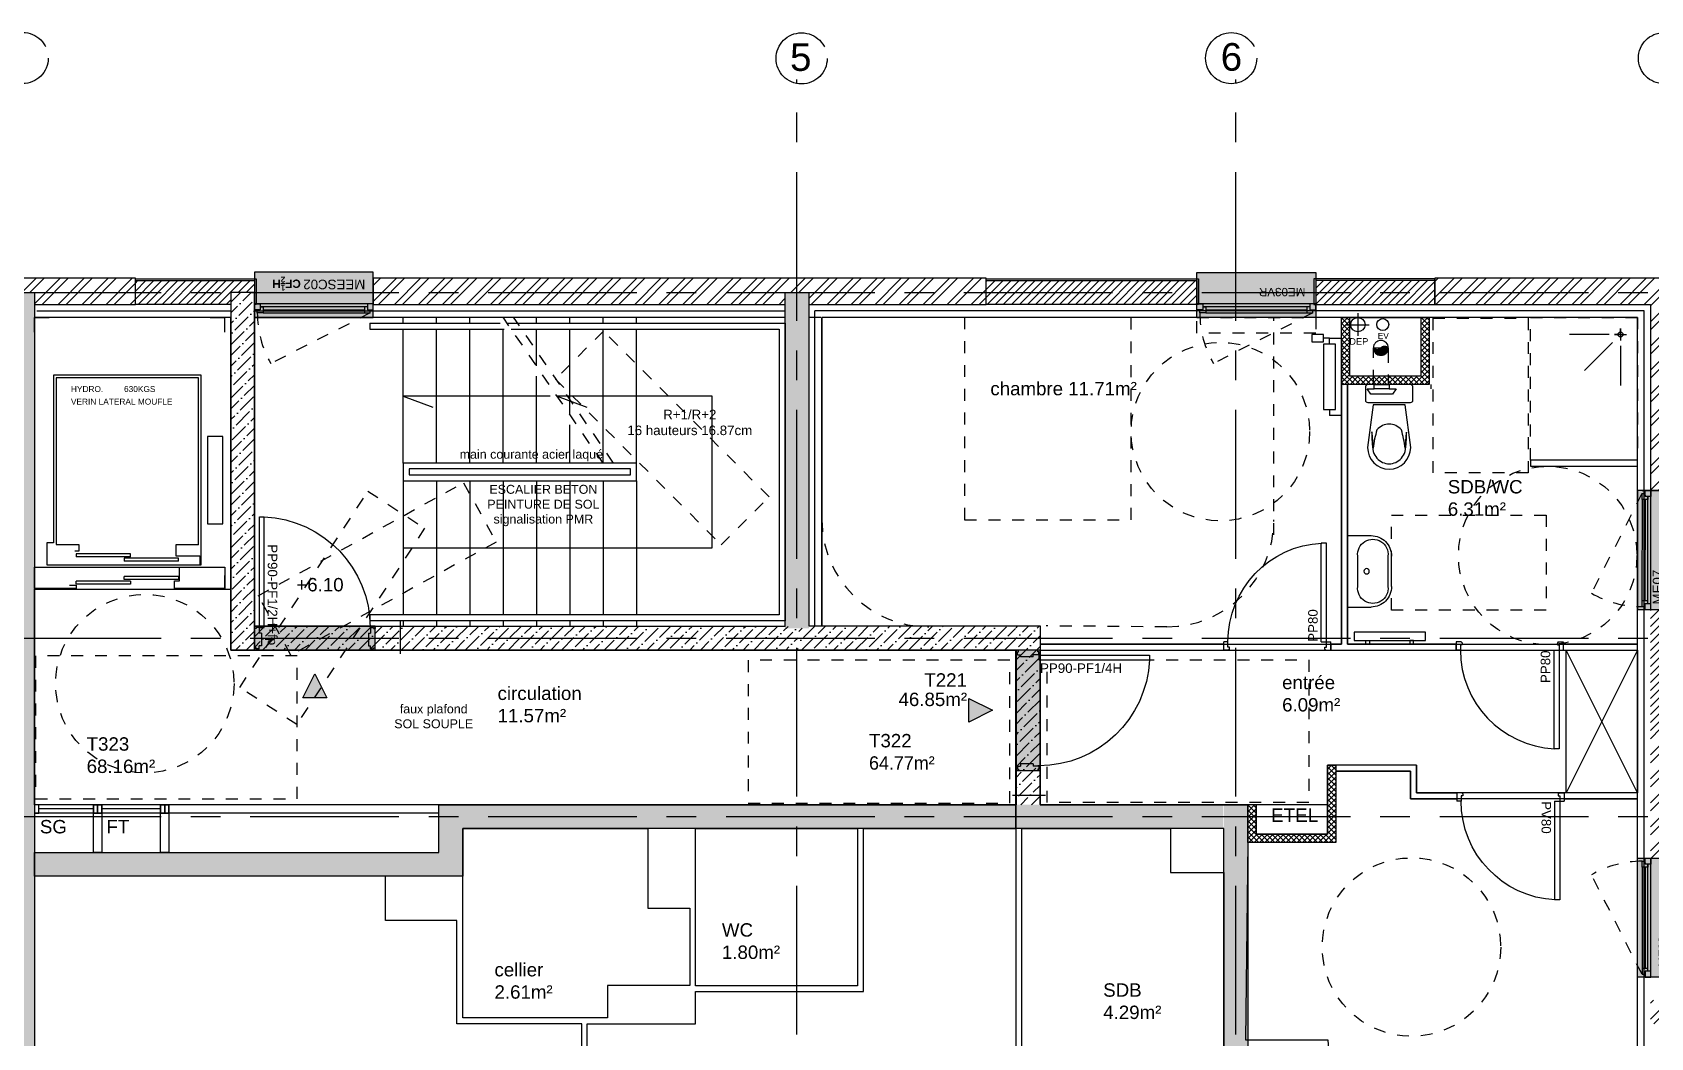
# Model space of a CAD drawing. Header units: millimetres. Extents: x -11.2 to 20.6, y -9.8 to 6.6.
# Drawn here: x 0.08 to 13.69, y -1.86 to 6.59 of the extents above; entities that cross this region are included whole.
import ezdxf
from ezdxf.enums import TextEntityAlignment as Align

# ---------------------------------------------------------------- set-up
doc = ezdxf.new("R2010")
doc.units = ezdxf.units.MM
for name, pattern in [('0.0.1_Plan masse$0$cartouche PRO tranche 1$0${ Batten }', [0]), ('AXESx2', [4, 2.5, -0.5, 0.5, -0.5]), ('CACHE', [0.375, 0.25, -0.125]), ('CHEMIN', [0.5, 0.3, -0.2]), ('DISCONTINU', [0.75, 0.5, -0.25]), ('INTERROMPU', [0.75, 0.5, -0.25])]:
    doc.linetypes.add(name, pattern=pattern)
for name, color, linetype in [("02_AH_Files d'axes", 147, 'AXESx2'), ('02_AH_Structure Béton', 10, 'Continuous'), ('02_AH_Structure Béton_H', 11, 'Continuous'), ('02_AH_Structure Maçonnée', 230, 'Continuous'), ('02_AH_Structure Maçonnée_H', 231, 'Continuous'), ('02_AH_Structure_T', 14, 'INTERROMPU'), ('02_AH_Structure_V', 13, 'Continuous'), ('03_AH_Menuiseries Ext', 3, 'Continuous'), ('04_AH_Cloisons', 150, 'Continuous'), ('04_AH_Cloisons_H', 153, 'Continuous'), ('04_AH_Isolation', 2, 'Continuous'), ('04_AH_Isolation_H', 2, 'Continuous'), ('04_AH_Menuiseries Int', 62, 'Continuous'), ('04_AH_Mobilier', 123, 'Continuous'), ('05_AH_CVC', 220, 'Continuous'), ('05_AH_Equip. Techn', 217, 'Continuous'), ('05_AH_Plomberie', 113, 'Continuous'), ('07_AH_Perso-Symboles-...', 8, 'Continuous'), ('07_AH_Textes 50e', 7, 'Continuous')]:
    doc.layers.add(name, color=color, linetype=linetype)
doc.layers.add('07_AH_SHAB', color=130, linetype='Continuous', plot=False)
doc.layers.add('10_AH_PANTONE BLANC', color=7, linetype='Continuous', lineweight=0, true_color=0xffffff)
doc.styles.add('ROMANS', font='ROMANS.SHX')
doc.styles.get("Standard").update_dxf_attribs({"font": 'arial.ttf'})
doc.styles.add('Texte 1000', font='arial.ttf', dxfattribs={"height": 1.5})
doc.styles.add('Texte 50', font='arial.ttf', dxfattribs={"height": 0.075})
pattern_1 = [(45, (-4278.352016, -69.426065), (0.0336759605, 0.1234785217), [0.15875, -0.03175, 0, -0.03175])]
pattern_2 = [(45, (-4278.35202, -49.76167), (-0.1010278814, 0.1010278814), []), (45, (-4278.28466, -49.76167), (-0.1010278814, 0.1010278814), [])]

# ---------------------------------------------------------------- blocks, each defined once
blk = doc.blocks.new('630KGS')
for p, q in [((-0.99, 2.278), (-0.867, 2.278)), ((-0.99, 2.155), (-0.99, 2.278)), ((0.487, 2.278), (0.61, 2.278)), ((0.61, 2.155), (0.61, 2.278)), ((-0.83, 1.792), (-0.83, 0.382)), ((0.41, 1.792), (-0.83, 1.792)), ((-0.807, 1.769), (-0.807, 0.368)), ((0.388, 1.769), (-0.807, 1.769)), ((0.388, 1.769), (-0.807, 1.769)), ((0.388, 0.368), (0.388, 1.769)), ((0.41, 0.198), (0.41, 1.792)), ((0.464, 1.277), (0.464, 0.542)), ((0.594, 1.277), (0.464, 1.277)), ((0.594, 0.542), (0.594, 1.277)), ((0.464, 0.542), (0.594, 0.542)), ((-0.887, 0.382), (-0.887, 0.198)), ((-0.83, 0.382), (-0.887, 0.382)), ((-0.807, 0.368), (-0.617, 0.368)), ((-0.617, 0.312), (-0.651, 0.312)), ((-0.639, 0.292), (-0.639, 0.266)), ((-0.183, 0.292), (-0.639, 0.292)), ((-0.617, 0.368), (-0.617, 0.312)), ((-0.183, 0.266), (-0.183, 0.292)), ((0.198, 0.368), (0.198, 0.274)), ((0.388, 0.368), (0.198, 0.368)), ((0.198, 0.274), (0.399, 0.274)), ((0.399, 0.274), (0.399, 0.198)), ((-0.99, 0), (-0.99, 0.178)), ((-0.99, 0.178), (0.61, 0.178)), ((-0.887, 0.198), (0.41, 0.198)), ((-0.183, 0.266), (-0.639, 0.266)), ((-0.236, 0.254), (-0.236, 0.228)), ((0.22, 0.254), (-0.236, 0.254)), ((0.22, 0.228), (-0.236, 0.228)), ((0.22, 0.228), (0.22, 0.254)), ((0.229, 0.064), (0.229, 0.178)), ((0.399, 0.198), (0.41, 0.198)), ((0.61, 0.178), (0.61, 0)), ((-0.639, 0), (-0.99, 0)), ((-0.696, 0.027), (-0.639, 0.027)), ((-0.183, 0.062), (-0.639, 0.062)), ((-0.639, 0.036), (-0.639, 0.062)), ((-0.183, 0.036), (-0.639, 0.036)), ((-0.639, 0.027), (-0.639, 0)), ((0.22, 0.1), (-0.236, 0.1)), ((-0.236, 0.074), (-0.236, 0.1)), ((0.22, 0.074), (-0.236, 0.074)), ((-0.183, 0.062), (-0.183, 0.036)), ((0.188, 0.064), (0.229, 0.064)), ((0.188, 0), (0.188, 0.064)), ((0.61, 0), (0.188, 0)), ((0.22, 0.1), (0.22, 0.074)), ((0.61, 0), (0.61, 0.11))]:
    blk.add_line(p, q)
for s, p in [('HYDRO.         630KGS', (-0.684, 1.651)), ('VERIN LATERAL MOUFLE', (-0.684, 1.545))]:
    blk.add_text(s, height=0.05).set_placement(p)
blk = doc.blocks.new('A$C1101114C')
for p, q in [((0, 0.35), (-0.036, 0.35)), ((0, 0), (-0.036, 0)), ((0, -0.35), (-0.036, -0.35))]:
    blk.add_line(p, q)
for points in [[(-0.529, -0.181), (-0.17, -0.135), (-0.17, 0.135), (-0.529, 0.181, 1)], [(-0.666, 0, 0.111072), (-0.653, -0.055, 0.102843), (-0.617, -0.103, 0.093007), (-0.563, -0.135, 0.034733), (-0.398, -0.146, 0.042384), (-0.533, -0.135, 0.036755), (-0.38, -0.103, 0.102843), (-0.344, -0.055, 0.111072), (-0.331, 0, 0.111072), (-0.344, 0.055, 0.102843), (-0.38, 0.103, 0.036755), (-0.533, 0.135, 0.042384), (-0.398, 0.146, 0.034733), (-0.563, 0.135, 0.093007), (-0.617, 0.103, 0.102843), (-0.653, 0.055, 0.111072)], [(-0.02, 0.2), (-0.13, 0.2, 0.414214), (-0.15, 0.18), (-0.15, -0.18, 0.414214), (-0.13, -0.2), (-0.02, -0.2, 0.414214), (0, -0.18), (0, 0.18, 0.414214)]]:
    blk.add_lwpolyline(points, format="xyb", close=True)
blk = doc.blocks.new('A$C66C069D7')
at = {"layer": '05_AH_Plomberie', "linetype": 'Continuous'}
for p, q in [((-0.7, 1.79), (-0.1, 1.79)), ((-0.7, 1.79), (-0.7, 1.592)), ((-0.1, 1.79), (-0.1, 1.592)), ((-0.272, 1.704), (-0.528, 1.704)), ((-0.528, 1.45), (-0.272, 1.45)), ((-0.272, 1.42), (-0.528, 1.42))]:
    blk.add_line(p, q, dxfattribs=at)
blk.add_circle((-0.4, 1.63), 0.0225, dxfattribs=at)
for centre, radius, start, end in [((-0.542, 1.577), 0.128, 83.6749, 276.3244), ((-0.258, 1.577), 0.128, 263.6749, 96.3244), ((-0.528, 1.592), 0.172, 180.0007, 270.0008), ((-0.272, 1.592), 0.172, 269.9992, 359.9993)]:
    blk.add_arc(centre, radius, start, end, dxfattribs=at)
blk = doc.blocks.new('A$C01F179C8')
at = {"ltscale": 0.1}
blk.add_line((-0.446, -0.454), (-0.211, -0.689), dxfattribs=at)
at = {"linetype": 'DISCONTINU', "ltscale": 0.002}
blk.add_lwpolyline([(-1.2, -0.9), (-1.2, 0), (0, 0), (0, -0.9)], close=True, dxfattribs=at)
at = {"ltscale": 0.1}
for points in [[(-0.143, -0.661), (-0.143, -0.328)], [(-0.239, -0.757), (-0.572, -0.757)], [(-0.143, -0.757), (-0.093, -0.757), (-0.193, -0.757)], [(-0.143, -0.757), (-0.143, -0.707), (-0.143, -0.807)]]:
    blk.add_lwpolyline(points, dxfattribs=at)
blk.add_circle((-0.143, -0.757), 0.0206, dxfattribs=at)
blk = doc.blocks.new('*U18')
at = {"ltscale": 2}
for p, q in [((0.415, 0.864), (0.37, 0.864)), ((0.37, 0.035), (0.37, 0.864)), ((0.415, 0.035), (0.415, 0.864)), ((-0.415, 0.035), (-0.45, 0.035)), ((-0.45, 0.025), (-0.45, 0.035)), ((-0.45, 0.025), (-0.45, 0.025)), ((-0.45, -0.025), (-0.45, 0.025)), ((-0.415, -0.01), (-0.415, 0.035)), ((0.37, 0.035), (0.415, 0.035)), ((0.415, -0.01), (0.415, 0.035)), ((0.415, 0.035), (0.45, 0.035)), ((0.45, 0.025), (0.45, 0.035)), ((0.45, 0.025), (0.45, 0.025)), ((0.45, -0.025), (0.45, 0.025)), ((-0.45, -0.035), (-0.45, -0.025)), ((-0.45, -0.025), (-0.45, -0.025)), ((-0.408, -0.035), (-0.45, -0.035)), ((-0.4, -0.01), (-0.415, -0.01)), ((-0.408, -0.035), (-0.4, -0.028)), ((-0.4, -0.028), (-0.4, -0.01)), ((0.4, -0.028), (0.4, -0.01)), ((0.4, -0.01), (0.415, -0.01)), ((0.407, -0.035), (0.4, -0.028)), ((0.407, -0.035), (0.45, -0.035)), ((0.45, -0.035), (0.45, -0.025)), ((0.45, -0.025), (0.45, -0.025))]:
    blk.add_line(p, q, dxfattribs=at)
blk.add_arc((0.415, 0.035), 0.83, 92.7735, 180, dxfattribs=at)
blk.add_attdef('TYPE', text='', height=0.08, rotation=90).set_placement((0.3, 0.035), align=Align.MIDDLE_LEFT)
blk = doc.blocks.new('*U17')
at = {"ltscale": 2}
for p, q in [((-0.415, 0.035), (-0.415, 0.864)), ((-0.415, 0.864), (-0.37, 0.864)), ((-0.37, 0.035), (-0.37, 0.864)), ((-0.45, 0.025), (-0.45, 0.035)), ((-0.415, 0.035), (-0.45, 0.035)), ((-0.45, 0.025), (-0.45, 0.025)), ((-0.45, -0.025), (-0.45, 0.025)), ((-0.37, 0.035), (-0.415, 0.035)), ((-0.415, -0.01), (-0.415, 0.035)), ((0.415, -0.01), (0.415, 0.035)), ((0.415, 0.035), (0.45, 0.035)), ((0.45, 0.025), (0.45, 0.035)), ((0.45, 0.025), (0.45, 0.025)), ((0.45, -0.025), (0.45, 0.025)), ((-0.45, -0.035), (-0.45, -0.025)), ((-0.45, -0.025), (-0.45, -0.025)), ((-0.408, -0.035), (-0.45, -0.035)), ((-0.4, -0.01), (-0.415, -0.01)), ((-0.408, -0.035), (-0.4, -0.028)), ((-0.4, -0.028), (-0.4, -0.01)), ((0.4, -0.028), (0.4, -0.01)), ((0.4, -0.01), (0.415, -0.01)), ((0.407, -0.035), (0.4, -0.028)), ((0.407, -0.035), (0.45, -0.035)), ((0.45, -0.035), (0.45, -0.025)), ((0.45, -0.025), (0.45, -0.025))]:
    blk.add_line(p, q, dxfattribs=at)
blk.add_arc((-0.415, 0.035), 0.83, 0, 87.2265, dxfattribs=at)
blk.add_attdef('TYPE', text='', height=0.08, rotation=90).set_placement((-0.3, 0.035), align=Align.MIDDLE_LEFT)
blk = doc.blocks.new('*U16')
at = {"ltscale": 2}
for p, q in [((-0.45, 0.035), (-0.45, 0.025)), ((-0.408, 0.035), (-0.45, 0.035)), ((-0.45, 0.025), (-0.45, 0.025)), ((-0.45, 0.025), (-0.45, -0.025)), ((-0.415, 0.01), (-0.415, -0.035)), ((-0.4, 0.01), (-0.415, 0.01)), ((-0.408, 0.035), (-0.4, 0.027)), ((-0.4, 0.027), (-0.4, 0.01)), ((0.407, 0.035), (0.4, 0.027)), ((0.4, 0.027), (0.4, 0.01)), ((0.4, 0.01), (0.415, 0.01)), ((0.407, 0.035), (0.45, 0.035)), ((0.415, 0.01), (0.415, -0.035)), ((0.45, 0.035), (0.45, 0.025)), ((0.45, 0.025), (0.45, 0.025)), ((0.45, 0.025), (0.45, -0.025)), ((-0.45, -0.025), (-0.45, -0.025)), ((-0.45, -0.025), (-0.45, -0.035)), ((-0.415, -0.035), (-0.45, -0.035)), ((0.37, -0.035), (0.415, -0.035)), ((0.37, -0.035), (0.37, -0.864)), ((0.415, -0.035), (0.45, -0.035)), ((0.415, -0.035), (0.415, -0.864)), ((0.45, -0.025), (0.45, -0.035)), ((0.45, -0.025), (0.45, -0.025)), ((0.415, -0.864), (0.37, -0.864))]:
    blk.add_line(p, q, dxfattribs=at)
blk.add_arc((0.415, -0.035), 0.83, 180, 267.2265, dxfattribs=at)
blk.add_attdef('TYPE', text='', height=0.08, rotation=90).set_placement((0.3, -0.188), align=Align.MIDDLE_LEFT)
blk = doc.blocks.new('DEP')
for p, q in [((18.643, -148.404), (18.643, -148.595)), ((18.548, -148.5), (18.738, -148.5))]:
    blk.add_line(p, q)
blk.add_circle((18.643, -148.5), 0.06)
at = {"insert": (18.731, -148.613), "char_height": 0.0559, "width": 0.65793, "attachment_point": 3, "style": 'Texte 50'}
blk.add_mtext('DEP', dxfattribs=at)
blk = doc.blocks.new('A$C1C1F09CD')
blk.add_hatch(color=256).paths.add_polyline_path([(0, 0, 0.5), (0, 0.1, 0.4142136), (-0.1, 0, 0.4142136), (0, -0.1, -0.5)])
blk.add_circle((0, 0), 0.1)
for centre, start, end in [((0.0375, -0.05), 126.8699, 233.1301), ((-0.0375, 0.05), 306.8699, 53.1301)]:
    blk.add_arc(centre, 0.0625, start, end)
blk = doc.blocks.new('A$C28750444')
at = {"layer": '10_AH_PANTONE BLANC'}
h = blk.add_hatch(color=256, dxfattribs=at)
h.dxf.hatch_style = 1
h.paths.add_polyline_path([(-1, 0.38), (0, 0.379), (0, 0), (-1, 0)])
at = {"color": 251}
blk.add_line((-0.05, 0.113), (-1, 0.113), dxfattribs=at)
at = {"ltscale": 0.1}
for p, q in [((-1, 0.063), (-1, 0.063)), ((-1, 0.038), (-1, 0.063)), ((-0.962, 0.063), (-0.95, 0.063)), ((-0.925, 0.063), (-0.075, 0.063)), ((-0.925, 0.038), (-0.075, 0.038))]:
    blk.add_line(p, q, dxfattribs=at)
for points in [[(-1, 0), (0, 0), (0, 0.379), (-1, 0.38)], [(-0.95, 0.113), (-0.95, 0.063), (-1, 0.063), (-1, 0.113)], [(-0.05, 0.063), (0, 0.063), (0, 0.113), (-0.05, 0.113)], [(-0.05, 0.113), (-0.05, 0.063), (0, 0.063), (0, 0.113)]]:
    blk.add_lwpolyline(points, close=True, dxfattribs=at)
blk.add_lwpolyline([(0, 0.379), (-1, 0.38), (-1, 0), (0, 0)], close=True)
for points in [[(-0.95, 0.088), (-0.925, 0.088), (-0.925, 0.038), (-0.975, 0.038), (-0.975, 0.063)], [(-0.962, 0.063), (-0.95, 0.063)], [(-0.05, 0.088), (-0.95, 0.088)], [(-0.05, 0.088), (-0.075, 0.088), (-0.075, 0.038), (-0.025, 0.038), (-0.025, 0.063)]]:
    blk.add_lwpolyline(points, dxfattribs=at)
at = {"color": 251, "linetype": 'CACHE', "ltscale": 0.3, "flags": 128}
blk.add_lwpolyline([(-0.025, 0.038), (-0.861, -0.387)], dxfattribs=at)
at = {"color": 251, "linetype": 'CACHE', "ltscale": 0.3}
blk.add_arc((-0.125, 0.038), 0.85, 179.9744, 209.9744, dxfattribs=at)
at = {"insert": (-0.067, 0.237), "char_height": 0.08, "attachment_point": 1, "rotation": 179.9744, "style": 'Texte 1000'}
blk.add_mtext_dynamic_manual_height_columns('MEESC02', width=1.45949, gutter_width=7.5, heights=[0], dxfattribs=at)
at = {"layer": '03_AH_Menuiseries Ext', "ltscale": 0.1, "insert": (-1.795, 0.342), "char_height": 0.07, "attachment_point": 8, "rotation": 180, "style": 'Texte 50'}
blk.add_mtext_dynamic_manual_height_columns('\\A1;\\pxql;{\\fArial|b1|i0|c0|p34;CF\\H0.7x;\\S1/2;\\H1.4286x;H}', width=2.37048, gutter_width=0.4, heights=[0], dxfattribs=at)
blk = doc.blocks.new('bouche vmc')
blk.add_lwpolyline([(0, -0.062), (0, 0.062), (0.034, 0.062), (0.034, 0.122), (0.08, 0.091), (0.08, -0.091), (0.034, -0.122), (0.034, -0.062), (0, -0.062), (0, 0.062), (0.034, 0.062), (0.034, -0.062)])
blk = doc.blocks.new('A$C5740073D')
for p, q in [((-0.1, -0.05), (-0.1, 0)), ((0, 0), (-0.1, 0)), ((0, -0.65), (0, 0)), ((-0.1, -0.65), (-0.15, -0.65)), ((-0.1, -0.6), (-0.1, -0.65)), ((-0.1, -0.65), (0, -0.65))]:
    blk.add_line(p, q)
for points in [[(-0.15, -0.05), (-0.05, -0.05), (-0.05, -0.6), (-0.15, -0.6)], [(-0.248, -0.619), (-0.15, -0.619), (-0.15, -0.681), (-0.248, -0.681)]]:
    blk.add_lwpolyline(points, close=True)
blk = doc.blocks.new('me07sdb')
at = {"layer": '10_AH_PANTONE BLANC'}
h = blk.add_hatch(color=256, dxfattribs=at)
h.dxf.hatch_style = 1
h.paths.add_polyline_path([(4288.83, 27.862), (4288.83, 26.862), (4288.452, 26.862), (4288.452, 27.862)])
at = {"ltscale": 0.1}
for p, q in [((4288.49, 27.787), (4288.489, 26.937)), ((4288.49, 27.862), (4288.515, 27.862)), ((4288.515, 27.787), (4288.514, 26.937)), ((4288.515, 27.862), (4288.515, 27.862)), ((4288.515, 27.824), (4288.515, 27.812))]:
    blk.add_line(p, q, dxfattribs=at)
at = {"color": 251}
blk.add_line((4288.564, 26.912), (4288.565, 27.862), dxfattribs=at)
at = {"color": 251, "linetype": 'CACHE', "ltscale": 0.3, "flags": 128}
blk.add_lwpolyline([(4288.489, 27.837), (4288.065, 27)], dxfattribs=at)
at = {"ltscale": 0.1}
for points in [[(4288.452, 27.862), (4288.452, 26.862), (4288.83, 26.862), (4288.83, 27.862)], [(4288.565, 27.812), (4288.515, 27.812), (4288.515, 27.862), (4288.565, 27.862)], [(4288.514, 26.912), (4288.514, 26.862), (4288.564, 26.862), (4288.564, 26.912)], [(4288.564, 26.912), (4288.514, 26.912), (4288.514, 26.862), (4288.564, 26.862)]]:
    blk.add_lwpolyline(points, close=True, dxfattribs=at)
blk.add_lwpolyline([(4288.83, 26.862), (4288.83, 27.862), (4288.452, 27.862), (4288.452, 26.862)], close=True)
for points in [[(4288.54, 27.812), (4288.54, 27.787), (4288.49, 27.787), (4288.49, 27.837), (4288.515, 27.837)], [(4288.515, 27.824), (4288.515, 27.812)], [(4288.539, 26.912), (4288.54, 27.812)], [(4288.539, 26.912), (4288.539, 26.937), (4288.489, 26.937), (4288.489, 26.887), (4288.514, 26.887)]]:
    blk.add_lwpolyline(points, dxfattribs=at)
at = {"color": 251, "linetype": 'CACHE', "ltscale": 0.3}
blk.add_arc((4288.489, 27.737), 0.85, 240.0257, 270.0257, dxfattribs=at)
for s, width, gutter_width, insert, char_height, attachment_point, rotation, style in [('\\A1;VB - ALL PLEINE', 2.37048, 0.4, (4288.758, 27.283), 0.07, 8, 90.0001, 'Texte 50'), ('ME07', 1.45949, 7.5, (4288.58, 26.905), 0.08, 1, 89.9745, 'Texte 1000')]:
    blk.add_mtext_dynamic_manual_height_columns(s, width=width, gutter_width=gutter_width, heights=[0], dxfattribs=dict(insert=insert, char_height=char_height, attachment_point=attachment_point, rotation=rotation, style=style))
blk = doc.blocks.new('ME03VRC')
at = {"layer": '10_AH_PANTONE BLANC'}
h = blk.add_hatch(color=256, dxfattribs=at)
h.dxf.hatch_style = 1
h.paths.add_polyline_path([(4266.162, 68.123), (4267.162, 68.123), (4267.162, 68.498), (4266.162, 68.498)])
at = {"ltscale": 0.1}
for p, q in [((4267.087, 68.462), (4266.237, 68.462)), ((4267.087, 68.437), (4266.237, 68.437)), ((4267.124, 68.437), (4267.112, 68.437)), ((4267.162, 68.462), (4267.162, 68.437)), ((4267.162, 68.437), (4267.162, 68.437))]:
    blk.add_line(p, q, dxfattribs=at)
at = {"color": 251}
blk.add_line((4266.212, 68.387), (4267.162, 68.387), dxfattribs=at)
at = {"color": 251, "linetype": 'CACHE', "ltscale": 0.3, "flags": 128}
blk.add_lwpolyline([(4266.187, 68.462), (4267.023, 68.887)], dxfattribs=at)
at = {"color": 251, "linetype": 'CACHE', "ltscale": 0.3}
blk.add_lwpolyline([(4267.162, 68.5), (4266.162, 68.5), (4266.162, 68.632), (4267.162, 68.632)], close=True, dxfattribs=at)
at = {"ltscale": 0.1}
for points in [[(4266.162, 68.5), (4267.162, 68.5), (4267.162, 68.123), (4266.162, 68.123)], [(4266.212, 68.437), (4266.162, 68.437), (4266.162, 68.387), (4266.212, 68.387)], [(4266.212, 68.387), (4266.212, 68.437), (4266.162, 68.437), (4266.162, 68.387)], [(4267.112, 68.387), (4267.112, 68.437), (4267.162, 68.437), (4267.162, 68.387)]]:
    blk.add_lwpolyline(points, close=True, dxfattribs=at)
blk.add_lwpolyline([(4267.162, 68.123), (4266.162, 68.123), (4266.162, 68.5), (4267.162, 68.5)], close=True)
for points in [[(4266.212, 68.412), (4266.237, 68.412), (4266.237, 68.462), (4266.187, 68.462), (4266.187, 68.437)], [(4267.112, 68.412), (4267.087, 68.412), (4267.087, 68.462), (4267.137, 68.462), (4267.137, 68.437)], [(4267.124, 68.437), (4267.112, 68.437)], [(4266.212, 68.412), (4267.112, 68.412)]]:
    blk.add_lwpolyline(points, dxfattribs=at)
at = {"color": 251, "linetype": 'CACHE', "ltscale": 0.3}
blk.add_arc((4266.287, 68.462), 0.85, 360, 30, dxfattribs=at)
at = {"insert": (4266.249, 68.322), "char_height": 1.5, "attachment_point": 1, "style": 'Texte 1000'}
blk.add_mtext_dynamic_manual_height_columns('{\\H0.046667x;ME0\\H0.99999x;3VR}', width=0.68046, gutter_width=7.5, heights=[0], dxfattribs=at)
blk = doc.blocks.new('A$C335945BF')
at = {"layer": '07_AH_Perso-Symboles-...', "linetype": 'INTERROMPU', "ltscale": 0.2}
blk.add_lwpolyline([(-0.537, -1.911), (-0.134, -1.508), (-1.527, -0.115), (-1.93, -0.518)], close=True, dxfattribs=at)
blk = doc.blocks.new('A$C19A518F4')
blk.add_blockref('A$C335945BF', (0, 0))
blk = doc.blocks.new('BM18-90')
for p, q in [((-0.048, 0), (-0.048, 0.93)), ((-0.008, 0.93), (-0.048, 0.93)), ((-0.008, 0), (-0.008, 0.93)), ((-0.9795, 0), (-0.9795, -0.01)), ((-0.941, 0), (-0.9665, 0)), ((-0.941, 0), (-0.941, -0.048)), ((-0.008, 0), (-0.048, 0)), ((-0.005, 0), (0.0205, 0)), ((-0.005, 0), (-0.005, -0.048)), ((0.0335, 0), (0.0335, -0.01)), ((-0.9665, -0.01), (-0.9795, -0.01)), ((-0.9665, 0), (-0.9665, -0.01)), ((-0.923, -0.048), (-0.941, -0.048)), ((-0.923, -0.048), (-0.923, -0.154)), ((-0.023, -0.048), (-0.005, -0.048)), ((-0.023, -0.048), (-0.023, -0.154)), ((0.0205, 0), (0.0205, -0.01)), ((0.0205, -0.01), (0.0335, -0.01)), ((-0.9665, -0.17), (-0.9795, -0.17)), ((-0.9795, -0.18), (-0.9795, -0.17)), ((-0.9665, -0.18), (-0.9665, -0.17)), ((-0.941, -0.18), (-0.9665, -0.18)), ((-0.923, -0.154), (-0.941, -0.154)), ((-0.941, -0.18), (-0.941, -0.154)), ((-0.023, -0.154), (-0.005, -0.154)), ((-0.005, -0.18), (-0.005, -0.154)), ((-0.005, -0.18), (0.0205, -0.18)), ((0.0205, -0.17), (0.0335, -0.17)), ((0.0205, -0.18), (0.0205, -0.17)), ((0.0335, -0.18), (0.0335, -0.17))]:
    blk.add_line(p, q)
blk.add_arc((-0.008, 0), 0.93, 92.4651, 180)
at = {"style": 'ROMANS'}
blk.add_attdef('DIM', (-0.0837, 0.0307), '', height=0.1, rotation=90, dxfattribs=at)
blk = doc.blocks.new('A$C4A15370E')
at = {"ltscale": 0.002}
h = blk.add_hatch(color=256, dxfattribs=at)
h.dxf.hatch_style = 1
h.paths.add_polyline_path([(0.506, -0.2), (0.607, -0.4), (0.407, -0.4)])
at = {"layer": '10_AH_PANTONE BLANC', "ltscale": 0.1}
h = blk.add_hatch(color=256, dxfattribs=at)
h.dxf.hatch_style = 1
h.paths.add_polyline_path([(0, 0.2), (0, 0), (1.013, 0), (1.013, 0.2)])
at = {"ltscale": 0.002}
blk.add_lwpolyline([(0.506, -0.2), (0.607, -0.4), (0.407, -0.4), (0.506, -0.2)], close=True, dxfattribs=at)
at = {"layer": '02_AH_Structure_V', "ltscale": 0.1}
blk.add_lwpolyline([(0, 0.2), (0, 0), (1.013, 0), (1.013, 0.2)], close=True, dxfattribs=at)
at = {"layer": '04_AH_Menuiseries Int'}
blk.add_line((1.223, 0.245), (1.223, -0.032), dxfattribs=at)
at = {"layer": '04_AH_Menuiseries Int', "extrusion": (0, 0, -1), "zscale": -1}
blk.add_blockref('BM18-90', (-0.034, 0.19), dxfattribs=at)
blk.add_attdef('PP90-PF1/4H', text='', height=0.08, rotation=90).set_placement((0.152, 0.2), align=Align.MIDDLE_LEFT)
blk = doc.blocks.new('esccollc')
at = {"layer": '02_AH_Structure Béton'}
for p, q in [((108.793, 113.137), (108.793, 115.934)), ((113.453, 113.336), (113.453, 115.933)), ((113.653, 113.137), (108.793, 113.137))]:
    blk.add_line(p, q, dxfattribs=at)
blk.add_lwpolyline([(113.453, 115.933), (108.993, 115.934), (108.993, 113.337), (113.453, 113.336)], close=True, dxfattribs=at)
at = {"layer": '02_AH_Structure_T', "ltscale": 0.2}
for points in [[(111.923, 114.709), (111.083, 115.934)], [(112.011, 114.709), (111.171, 115.934)]]:
    blk.add_lwpolyline(points, dxfattribs=at)
at = {"layer": '02_AH_Structure_V', "ltscale": 0.1}
for points in [[(111.363, 115.885), (111.363, 115.934)], [(111.643, 115.885), (111.643, 115.934)], [(111.923, 115.885), (111.923, 115.934)], [(112.203, 115.885), (112.203, 115.934)], [(110.243, 114.709), (110.243, 115.835)], [(110.523, 114.709), (110.523, 115.835)], [(110.803, 114.709), (110.803, 115.835)], [(111.083, 114.709), (111.083, 115.835)], [(111.363, 115.526), (111.363, 115.835)], [(111.643, 115.118), (111.643, 115.835)], [(111.923, 114.709), (111.923, 115.835)], [(112.203, 114.709), (112.203, 115.835)], [(111.363, 114.709), (111.363, 115.438)], [(110.243, 113.997), (112.84, 113.997), (112.84, 115.272), (111.537, 115.272)], [(111.477, 115.272), (110.243, 115.272)], [(110.243, 115.272), (110.493, 115.178)], [(111.643, 114.709), (111.643, 115.029)], [(110.243, 114.559), (110.243, 113.434)], [(110.523, 114.559), (110.523, 113.434)], [(110.803, 114.559), (110.803, 113.434)], [(111.083, 114.559), (111.083, 113.434)], [(111.363, 114.559), (111.363, 113.434)], [(111.643, 114.559), (111.643, 113.434)], [(111.923, 114.559), (111.923, 113.434)], [(112.203, 114.559), (112.203, 113.434)], [(110.243, 113.384), (110.243, 113.334)], [(110.523, 113.384), (110.523, 113.334)], [(110.803, 113.384), (110.803, 113.334)], [(111.083, 113.384), (111.083, 113.334)], [(111.363, 113.384), (111.363, 113.334)], [(111.643, 113.384), (111.643, 113.334)], [(111.923, 113.384), (111.923, 113.334)], [(112.203, 113.384), (112.203, 113.334)]]:
    blk.add_lwpolyline(points, dxfattribs=at)
at = {"layer": '02_AH_Structure_V', "linetype": 'CHEMIN', "ltscale": 5}
blk.add_lwpolyline([(111.537, 115.272), (111.787, 115.178)], dxfattribs=at)
at = {"layer": '04_AH_Menuiseries Int', "ltscale": 0.1}
for points in [[(110.243, 115.885), (110.243, 115.934)], [(110.523, 115.885), (110.523, 115.934)], [(110.803, 115.885), (110.803, 115.934)], [(109.963, 115.885), (111.057, 115.885)], [(111.117, 115.885), (113.453, 115.885), (113.453, 113.384), (109.963, 113.384)], [(109.963, 115.885), (109.963, 115.835)], [(109.963, 115.835), (111.091, 115.835)], [(111.151, 115.835), (113.403, 115.835), (113.403, 113.434), (109.963, 113.434)], [(109.963, 113.434), (109.963, 113.384)]]:
    blk.add_lwpolyline(points, dxfattribs=at)
for points in [[(110.243, 114.709), (110.243, 114.559), (112.203, 114.559), (112.203, 114.709)], [(110.293, 114.659), (110.293, 114.609), (112.153, 114.609), (112.153, 114.659)]]:
    blk.add_lwpolyline(points, close=True, dxfattribs=at)
at = {"layer": '04_AH_Menuiseries Int'}
ref = blk.add_blockref('A$C4A15370E', (108.993, 113.137), dxfattribs=at)
ref.add_attrib('PP90-PF1/4H', 'PP90-PF1/2H+fp', dxfattribs={"layer": '0', "height": 0.08, "rotation": 270}).set_placement((109.144, 114.026), align=Align.MIDDLE_LEFT)
blk = doc.blocks.new('A$C54EE634B')
at = {"layer": '10_AH_PANTONE BLANC'}
h = blk.add_hatch(color=256, dxfattribs=at)
h.dxf.hatch_style = 1
h.paths.add_polyline_path([(-0.1, -0.357), (0.9, -0.357), (0.9, 0.018), (-0.1, 0.018)])
at = {"color": 251}
blk.add_line((-0.05, -0.093), (0.9, -0.093), dxfattribs=at)
at = {"ltscale": 0.1}
for p, q in [((0.825, -0.018), (-0.025, -0.018)), ((0.825, -0.043), (-0.025, -0.043)), ((0.863, -0.043), (0.85, -0.043)), ((0.9, -0.018), (0.9, -0.043)), ((0.9, -0.043), (0.9, -0.043))]:
    blk.add_line(p, q, dxfattribs=at)
at = {"color": 251, "linetype": 'CACHE', "ltscale": 0.3, "flags": 128}
blk.add_lwpolyline([(-0.075, -0.018), (0.761, 0.407)], dxfattribs=at)
at = {"ltscale": 0.1}
for points in [[(-0.1, 0.02), (0.9, 0.02), (0.9, -0.357), (-0.1, -0.357)], [(-0.05, -0.043), (-0.1, -0.043), (-0.1, -0.093), (-0.05, -0.093)], [(-0.05, -0.093), (-0.05, -0.043), (-0.1, -0.043), (-0.1, -0.093)], [(0.85, -0.093), (0.85, -0.043), (0.9, -0.043), (0.9, -0.093)]]:
    blk.add_lwpolyline(points, close=True, dxfattribs=at)
blk.add_lwpolyline([(0.9, -0.357), (-0.1, -0.357), (-0.1, 0.02), (0.9, 0.02)], close=True)
for points in [[(-0.05, -0.068), (-0.025, -0.068), (-0.025, -0.018), (-0.075, -0.018), (-0.075, -0.043)], [(-0.05, -0.068), (0.85, -0.068)], [(0.85, -0.068), (0.825, -0.068), (0.825, -0.018), (0.875, -0.018), (0.875, -0.043)], [(0.863, -0.043), (0.85, -0.043)]]:
    blk.add_lwpolyline(points, dxfattribs=at)
at = {"color": 251, "linetype": 'CACHE', "ltscale": 0.3}
blk.add_arc((0.025, -0.018), 0.85, 360, 30, dxfattribs=at)
at = {"insert": (-0.012, -0.158), "char_height": 1.5, "attachment_point": 1, "style": 'Texte 1000'}
blk.add_mtext_dynamic_manual_height_columns('{\\H0.046667x;ME0\\H0.99999x;3}', width=0.68046, gutter_width=7.5, heights=[0], dxfattribs=at)
blk = doc.blocks.new('seche serviettes')
for points in [[(-0.1, -0.3), (-0.03, -0.3), (-0.03, 0.3), (-0.1, 0.3)], [(-0.03, 0.17), (0, 0.17), (0, 0.2), (-0.03, 0.2)], [(-0.03, -0.17), (0, -0.17), (0, -0.2), (-0.03, -0.2)]]:
    blk.add_lwpolyline(points, close=True)

msp = doc.modelspace()

# ---------------------------------------------------------------- hatches: boundary and pattern name
at = {"layer": '02_AH_Structure Béton_H'}
h = msp.add_hatch(dxfattribs=at)
h.set_pattern_fill('ANSI36', color=256, scale=0.02)
h.set_pattern_definition([(45, (-4278.352016, -88.99555), (0.0336759605, 0.1234785217), [0.15875, -0.03175, 0, -0.03175])])
h.paths.add_polyline_path([(0.1, 4.406), (-0.1, 4.406), (-0.1, -4.645), (0.1, -4.645)])
h.paths.add_polyline_path([(-5.923, -1.513), (-6.123, -1.513), (-6.123, -1.713), (-5.923, -1.713)])
h.paths.add_polyline_path([(10.3, 0.1), (10.1, 0.1), (10.1, -7.171), (10.3, -7.171)])
h.paths.add_polyline_path([(6.609, 4.406), (6.409, 4.406), (6.41, 4.196), (6.61, 4.196)])
h.paths.add_polyline_path([(6.61, 4.196), (6.41, 4.196), (6.41, 1.584), (6.61, 1.584)])
h.paths.add_polyline_path([(3.7, -0.1), (10.096, -0.1), (10.096, 0.1), (3.5, 0.1), (3.5, -0.3), (0.1, -0.3), (0.1, -0.5), (3.7, -0.5)])
h = msp.add_hatch(dxfattribs=at)
h.set_pattern_fill('ANSI36', color=256, scale=0.02)
h.set_pattern_definition(pattern_1)
h.paths.add_polyline_path([(1.949, 4.406), (1.751, 4.406), (1.75, 1.4), (1.948, 1.4)])
h = msp.add_hatch(dxfattribs=at)
h.set_pattern_fill('ANSI36', color=256, scale=0.02)
h.set_pattern_definition([(45, (-4278.352016, -28.52323), (0.0336759605, 0.1234785217), [0.15875, -0.03175, 0, -0.03175])])
h.paths.add_polyline_path([(1.951, 1.4), (6.52, 1.4), (6.52, 1.599), (1.951, 1.599)])
h = msp.add_hatch(dxfattribs=at)
h.set_pattern_fill('ANSI36', color=256, scale=0.02)
h.set_pattern_definition(pattern_1)
h.paths.add_polyline_path([(6.525, 1.599), (8.347, 1.599), (8.347, 1.4), (6.525, 1.401)])
h.paths.add_polyline_path([(8.554, 0.101), (8.352, 0.099), (8.352, 1.6), (8.554, 1.602)])
at = {"layer": '02_AH_Structure Maçonnée_H'}
h = msp.add_hatch(dxfattribs=at)
h.set_pattern_fill('ANSI32', color=256, scale=0.015)
h.set_pattern_definition(pattern_2)
h.paths.add_polyline_path([(13.907, 4.526), (11.872, 4.526), (11.872, 4.306), (13.687, 4.306), (13.687, 2.74), (13.907, 2.74)])
h.paths.add_polyline_path([(13.687, 0.74), (13.907, 0.74), (13.907, -0.35), (13.687, -0.35)])
h.paths.add_polyline_path([(13.907, -7.291), (12.849, -7.291), (12.849, -7.071), (13.687, -7.071), (13.687, -4.971), (13.907, -4.971)])
h.paths.add_polyline_path([(5.101, -7.29), (4.101, -7.29), (4.101, -7.07), (5.101, -7.07)])
h.paths.add_polyline_path([(-0.1, -4.645), (-0.1, -4.545), (-1.8, -4.545), (-1.8, -4.765), (-0.12, -4.765), (-0.12, -7.291), (1.101, -7.291), (1.101, -7.071), (0.1, -7.071), (0.1, -4.645)])
h.paths.add_polyline_path([(-8.68, -4.545), (-8.68, -1.501), (-8.46, -1.501), (-8.46, -4.545), (-7.3, -4.545), (-7.3, -4.765), (-8.68, -4.765)])
h.paths.add_polyline_path([(-8.68, 1.599), (-8.46, 1.599), (-8.46, 0.5), (-8.68, 0.5)])
h.paths.add_polyline_path([(-8.46, 3.6), (-8.68, 3.6), (-8.68, 4.526), (-3.024, 4.526), (-3.024, 4.306), (-8.46, 4.306)])
h.paths.add_polyline_path([(0.1, 4.406), (0.1, 4.306), (0.948, 4.306), (0.948, 4.526), (-1.024, 4.526), (-1.024, 4.306), (-0.1, 4.306), (-0.1, 4.406)])
h.paths.add_polyline_path([(13.887, -1.742), (13.887, -1.542), (13.687, -1.542), (13.687, -1.742)])
h.paths.add_polyline_path([(10.849, -7.29), (10.849, -7.07), (10.3, -7.07), (10.3, -7.171), (10.1, -7.171), (10.1, -7.07), (9.101, -7.07), (9.101, -7.29)])
h.paths.add_polyline_path([(-4.8, -4.765), (-4.8, -4.545), (-5.923, -4.545), (-5.923, -4.745), (-6.123, -4.745), (-6.123, -4.545), (-6.3, -4.545), (-6.3, -4.765)])
h = msp.add_hatch(dxfattribs=at)
h.set_pattern_fill('ANSI31', color=256, scale=0.015)
h.set_pattern_definition([(45, (-4278.352016, -49.761675), (-0.03367596045, 0.03367596045), [])])
h.paths.add_polyline_path([(-3.024, 4.506), (-2.024, 4.506), (-2.024, 4.306), (-3.024, 4.306)])
h.paths.add_polyline_path([(8.101, 4.506), (9.872, 4.506), (9.872, 4.306), (8.101, 4.306)])
h.paths.add_polyline_path([(11.872, 4.506), (10.872, 4.506), (10.872, 4.306), (11.872, 4.306)])
h.paths.add_polyline_path([(13.887, 0.74), (13.887, 1.74), (13.687, 1.74), (13.687, 0.74)])
h.paths.add_polyline_path([(10.849, -7.271), (11.849, -7.271), (11.849, -7.071), (10.849, -7.071)])
h.paths.add_polyline_path([(7.101, -7.271), (8.101, -7.271), (8.101, -7.071), (7.101, -7.071)])
h.paths.add_polyline_path([(5.101, -7.271), (6.101, -7.271), (6.101, -7.071), (5.101, -7.071)])
h.paths.add_polyline_path([(-8.46, -1.501), (-8.66, -1.501), (-8.66, -0.5), (-8.46, -0.5)])
h.paths.add_polyline_path([(-8.46, 1.599), (-8.66, 1.599), (-8.66, 2.6), (-8.46, 2.6)])
h.paths.add_polyline_path([(0.948, 4.506), (0.948, 4.306), (1.75, 4.306), (1.75, 4.406), (1.948, 4.406), (1.948, 4.506)])
h = msp.add_hatch(dxfattribs=at)
h.set_pattern_fill('ANSI32', color=256, scale=0.015)
h.set_pattern_definition(pattern_2)
h.paths.add_polyline_path([(2.948, 4.526), (2.948, 4.306), (6.41, 4.306), (6.41, 4.406), (6.609, 4.406), (6.609, 4.306), (8.101, 4.306), (8.101, 4.526)])
at = {"layer": '04_AH_Cloisons_H'}
h = msp.add_hatch(dxfattribs=at)
h.set_pattern_fill('ANSI37', color=256, scale=0.01, angle=90)
h.set_pattern_definition([(135, (-4278.352016, -69.426065), (-0.0224506403, -0.0224506403), []), (225, (-4278.352016, -69.426065), (0.0224506403, -0.0224506403), [])])
h.paths.add_polyline_path([(11.824, 3.631), (11.088, 3.631), (11.088, 4.196), (11.824, 4.196)])
h.paths.add_polyline_path([(11.754, 3.701), (11.158, 3.701), (11.158, 4.196), (11.754, 4.196)], flags=16)
h = msp.add_hatch(dxfattribs=at)
h.set_pattern_fill('ANSI37', color=256, scale=0.01, angle=90)
h.set_pattern_definition([(135, (-4278.28199, -49.85979), (-0.0224506403, -0.0224506403), []), (225, (-4278.28199, -49.85979), (0.0224506403, -0.0224506403), [])])
h.paths.add_polyline_path([(10.97, -0.148), (10.97, 0.432), (11.04, 0.432), (11.04, -0.218), (10.3, -0.218), (10.3, 0.102), (10.37, 0.102), (10.37, -0.148)])

# ---------------------------------------------------------------- linework, layer by layer
at = {"layer": "02_AH_Files d'axes", "ltscale": 0.5}
for p, q in [((6.51, -9.832), (6.51, 6.195)), ((10.2, -9.832), (10.2, 6.195)), ((-10.086, 4.406), (20.18, 4.406)), ((-10.086, 1.5), (18.966, 1.5)), ((-10.086, 0), (20.18, 0))]:
    msp.add_line(p, q, dxfattribs=at)
for centre in [(0, 6.376), (6.549, 6.373), (10.161, 6.375), (13.799, 6.375)]:
    msp.add_circle(centre, 0.215, dxfattribs=at)
at = {"layer": '02_AH_Structure Béton'}
for points in [[(0.1, -4.645), (-0.1, -4.645), (-0.1, 4.406), (0.1, 4.406)], [(1.75, 1.4), (1.95, 1.4), (1.95, 4.406), (1.75, 4.406)], [(2.963, 1.4), (2.963, 1.6), (6.41, 1.6), (6.41, 4.406), (6.609, 4.406), (6.609, 4.306), (6.609, 1.603), (8.554, 1.603), (8.554, 0.1), (10.3, 0.1), (10.3, -7.171), (10.1, -7.171), (10.1, -0.1), (8.351, -0.1), (8.351, 1.4)], [(0.1, -0.5), (0.1, -0.3), (3.5, -0.3), (3.5, 0.1), (8.351, 0.1), (8.351, -0.1), (3.7, -0.1), (3.7, -0.5)]]:
    msp.add_lwpolyline(points, close=True, dxfattribs=at)
at = {"layer": '02_AH_Structure Maçonnée'}
for points in [[(0.1, 4.306), (0.948, 4.306), (0.948, 4.526), (-1.024, 4.526), (-1.024, 4.306), (-0.1, 4.306)], [(1.75, 4.306), (0.948, 4.306), (0.948, 4.521), (1.963, 4.521), (1.963, 4.306), (1.95, 4.306)], [(1.75, 4.306), (0.948, 4.306), (0.948, 4.506), (1.948, 4.506), (1.948, 4.406)], [(6.609, 4.306), (8.101, 4.306), (8.101, 4.526), (2.948, 4.526), (2.948, 4.306), (6.41, 4.306)]]:
    msp.add_lwpolyline(points, dxfattribs=at)
for points in [[(8.101, 4.521), (9.887, 4.521), (9.887, 4.306), (8.101, 4.306)], [(8.101, 4.506), (9.872, 4.506), (9.872, 4.306), (8.101, 4.306)], [(11.872, 4.521), (10.857, 4.521), (10.857, 4.306), (11.872, 4.306)], [(11.872, 4.506), (10.872, 4.506), (10.872, 4.306), (11.872, 4.306)], [(13.907, 4.526), (11.872, 4.526), (11.872, 4.306), (13.687, 4.306), (13.687, 2.74), (13.907, 2.74)]]:
    msp.add_lwpolyline(points, close=True, dxfattribs=at)
at = {"layer": '04_AH_Cloisons'}
for points in [[(11.824, 3.631), (11.088, 3.631), (11.088, 4.196), (11.824, 4.196)], [(11.754, 3.701), (11.158, 3.701), (11.158, 4.196), (11.754, 4.196)], [(12.678, 2.946), (13.577, 2.946), (13.577, 2.996), (12.678, 2.996)], [(8.554, 1.4), (10.098, 1.4), (10.098, 1.45), (8.554, 1.45)], [(12.953, 1.4), (13.577, 1.4), (13.577, 1.45), (12.953, 1.45)], [(10.97, -0.148), (10.97, 0.432), (11.04, 0.432), (11.04, -0.218), (10.3, -0.218), (10.3, 0.102), (10.37, 0.102), (10.37, -0.148)], [(0.595, 0.1), (0.665, 0.1), (0.665, -0.3), (0.595, -0.3)], [(1.16, 0.1), (1.23, 0.1), (1.23, -0.3), (1.16, -0.3)]]:
    msp.add_lwpolyline(points, close=True, dxfattribs=at)
for points in [[(11.139, 1.45), (11.139, 3.631), (11.088, 3.631), (11.088, 1.45)], [(11.139, 3.631), (11.138, 1.603)], [(11.088, 1.45), (10.998, 1.45), (10.998, 1.4), (12.053, 1.4), (12.053, 1.45), (11.138, 1.45)], [(11.718, 0.432), (11.04, 0.432), (11.04, 0.382), (11.668, 0.382), (11.668, 0.15), (12.059, 0.15)], [(11.718, 0.432), (11.718, 0.2), (12.059, 0.2)], [(12.959, 0.15), (13.577, 0.15), (13.577, 0.2), (12.959, 0.2)]]:
    msp.add_lwpolyline(points, dxfattribs=at)
at = {"layer": '04_AH_Cloisons_H'}
msp.add_lwpolyline([(10.37, 0.102), (10.97, 0.102), (10.97, -0.148), (10.37, -0.148)], close=True, dxfattribs=at)
at = {"layer": '04_AH_Isolation'}
for p, q in [((1.75, 4.196), (0.1, 4.196)), ((6.41, 4.196), (1.95, 4.196)), ((6.71, 4.196), (6.61, 4.196)), ((6.72, 1.603), (6.72, 4.196)), ((13.577, 4.196), (6.72, 4.196)), ((13.577, -6.96), (13.577, 4.196))]:
    msp.add_line(p, q, dxfattribs=at)
at = {"layer": '04_AH_Isolation_H', "linetype": '0.0.1_Plan masse$0$cartouche PRO tranche 1$0${ Batten }', "ltscale": 0.3}
for p, q in [((0.119, 4.251), (1.75, 4.251)), ((1.95, 4.251), (6.41, 4.251)), ((13.633, 4.251), (6.66, 4.251)), ((6.66, 1.6), (6.66, 4.251)), ((13.633, -7.016), (13.633, 4.251))]:
    msp.add_line(p, q, dxfattribs=at)
at = {"layer": '04_AH_Menuiseries Int'}
for p, q in [((13.577, 0.2), (12.977, 1.4)), ((13.577, 1.4), (12.977, 0.2)), ((3.5, 0.1), (0.1, 0.1)), ((3.5, 0.1), (0.1, 0.1)), ((3.5, 0.1), (0.1, 0.1)), ((3.5, 0.03), (0.1, 0.03)), ((0.595, 0.065), (0.135, 0.065)), ((1.16, 0.065), (0.665, 0.065))]:
    msp.add_line(p, q, dxfattribs=at)
for points in [[(13.577, 0.2), (12.977, 0.2), (12.977, 1.4), (13.577, 1.4)], [(0.135, 0.1), (0.1, 0.1), (0.1, 0.03), (0.135, 0.03)], [(0.63, 0.1), (0.595, 0.1), (0.595, 0.03), (0.63, 0.03)], [(0.665, 0.1), (0.63, 0.1), (0.63, 0.03), (0.665, 0.03)], [(1.195, 0.1), (1.16, 0.1), (1.16, 0.03), (1.195, 0.03)], [(1.23, 0.1), (1.195, 0.1), (1.195, 0.03), (1.23, 0.03)]]:
    msp.add_lwpolyline(points, close=True, dxfattribs=at)
at = {"layer": '04_AH_Mobilier', "linetype": 'CACHE', "ltscale": 0.4}
msp.add_lwpolyline([(7.92, 4.196), (7.92, 2.495), (9.32, 2.495), (9.32, 4.196)], close=True, dxfattribs=at)
at = {"layer": '05_AH_CVC', "linetype": 'CACHE', "ltscale": 0.5}
msp.add_lwpolyline([(11.481, 3.631), (11.356, 3.631), (11.356, 3.94), (11.481, 3.94)], close=True, dxfattribs=at)
at = {"layer": '05_AH_Plomberie'}
msp.add_circle((11.435, 4.136), 0.05, dxfattribs=at)
at = {"layer": '07_AH_Perso-Symboles-...', "linetype": 'INTERROMPU', "ltscale": 0.2}
msp.add_line((9.62, 1.595), (8.604, 1.603), dxfattribs=at)
for points in [[(6.72, 4.196), (6.72, 2.475)], [(10.52, 2.368), (10.52, 4.196)]]:
    msp.add_lwpolyline(points, dxfattribs=at)
for points in [[(11.858, 4.189), (12.658, 4.189), (12.658, 2.889), (11.858, 2.889)], [(2.304, 0.774), (1.826, 1.086), (2.903, 2.736), (3.38, 2.424)], [(2.256, 1.358), (1.981, 1.857), (3.707, 2.807), (3.982, 2.308)], [(12.808, 2.535), (12.808, 1.735), (11.508, 1.735), (11.508, 2.535)], [(0.109, 1.351), (0.109, 0.151), (2.309, 0.151), (2.309, 1.351)], [(6.1, 1.314), (6.1, 0.114), (8.3, 0.114), (8.3, 1.314)], [(10.814, 1.318), (10.814, 0.118), (8.614, 0.118), (8.614, 1.318)]]:
    msp.add_lwpolyline(points, close=True, dxfattribs=at)
for centre in [(10.07, 3.236), (12.822, 2.195), (1.027, 1.118), (11.677, -1.096)]:
    msp.add_circle(centre, 0.75, dxfattribs=at)
for centre, start, end in [((7.62, 2.495), 180, 270), ((9.62, 2.495), 270, 360)]:
    msp.add_arc(centre, 0.9, start, end, dxfattribs=at)
at = {"layer": '07_AH_SHAB'}
for points in [[(11.088, 4.196), (6.72, 4.196), (6.72, 3.769), (6.72, 3.769), (6.72, 2.866), (6.72, 2.866), (6.72, 2.588), (6.72, 2.588), (6.72, 1.603), (8.554, 1.603), (8.554, 1.45), (11.088, 1.45)], [(13.577, 1.45), (13.577, 4.196), (11.824, 4.196), (11.824, 3.631), (11.138, 3.631), (11.138, 1.45), (11.334, 1.45), (11.964, 1.45)], [(8.352, 0.1), (0.1, 0.1), (0.1, 1.911), (1.75, 1.911), (1.75, 1.4), (8.352, 1.4)], [(11.718, 0.2), (11.718, 0.432), (10.97, 0.432), (10.97, 0.1), (8.554, 0.102), (8.554, 1.4), (13.577, 1.4), (13.577, 0.2)], [(3.7, -1.69), (3.7, -0.3), (3.7, -0.3), (3.7, -0.1), (5.257, -0.1), (5.257, -0.77), (5.608, -0.77), (5.608, -1.42), (4.918, -1.42), (4.918, -1.69)], [(7.07, -1.47), (7.07, -0.1), (8.351, -0.1), (8.351, -2.671), (6.18, -2.671), (6.18, -3.271), (4.749, -3.27), (4.747, -1.74), (5.449, -1.74), (5.658, -1.74), (5.658, -1.74), (5.658, -1.74), (5.658, -1.47)], [(7.02, -1.421), (5.658, -1.421), (5.658, -0.1), (7.02, -0.1)], [(8.401, -0.1), (9.65, -0.1), (9.65, -0.47), (10.1, -0.47), (10.1, -2.724), (8.401, -2.724)], [(4.7, -6.961), (4.7, -2.7), (4.7, -2.64), (4.7, -1.74), (3.65, -1.74), (3.65, -0.874), (3.05, -0.874), (3.05, -0.5), (0.1, -0.5), (0.1, -4.435), (0.21, -4.435), (0.21, -6.961)]]:
    msp.add_lwpolyline(points, close=True, dxfattribs=at)
msp.add_lwpolyline([(10.992, -2.184), (10.992, -2.526), (10.3, -2.526), (10.3, -6.96), (13.577, -6.96), (13.577, 0.15), (11.668, 0.15), (11.668, 0.382), (11.04, 0.382), (11.04, -0.218), (10.3, -0.218), (10.281, -1.876), (10.973, -1.876), (10.992, -2.184)], dxfattribs=at)

# ---------------------------------------------------------------- block references
for name, p in [('esccollc', (-107.043, -111.737)), ('A$C19A518F4', (6.41, 4.196))]:
    msp.add_blockref(name, p)
at = {"layer": '03_AH_Menuiseries Ext'}
for name, p in [('A$C28750444', (2.948, 4.196)), ('me07sdb', (-4274.875, -25.122))]:
    msp.add_blockref(name, p, dxfattribs=at)
for name, p, rotation in [('ME03VRC', (4277.034, 72.696), 180.0000000333481), ('A$C54EE634B', (13.597, -1.25), 90.00000000000026)]:
    msp.add_blockref(name, p, dxfattribs=dict(at, rotation=rotation))
at = {"layer": '04_AH_Menuiseries Int', "extrusion": (0, 0, -1)}
ref = msp.add_blockref('*U17', (-10.548, 1.435), dxfattribs=dict(at, zscale=-0.9999999999999998))
ref.add_attrib('TYPE', 'PP80', dxfattribs={"layer": '0', "height": 0.08, "rotation": 90}).set_placement((10.848, 1.47), align=Align.MIDDLE_LEFT)
at = {"layer": '04_AH_Menuiseries Int', "rotation": 269.9999520495622}
msp.add_blockref('A$C4A15370E', (8.354, 1.4), dxfattribs=at).add_auto_attribs({'PP90-PF1/4H': 'PP90-PF1/4H'})
at = {"layer": '04_AH_Menuiseries Int', "extrusion": (0, 0, -1)}
ref = msp.add_blockref('*U16', (-12.503, 1.435), dxfattribs=dict(at, xscale=-1, zscale=-1, rotation=359.9999999999997))
ref.add_attrib('TYPE', 'PP80', dxfattribs={"layer": '0', "height": 0.08, "rotation": 90}).set_placement((12.803, 1.123), align=Align.MIDDLE_LEFT)
ref = msp.add_blockref('*U18', (-12.509, 0.165), dxfattribs=dict(at, zscale=-0.9999999999999998, rotation=179.9999999999981))
ref.add_attrib('TYPE', 'PV80', dxfattribs={"layer": '0', "height": 0.08, "rotation": 270}).set_placement((12.81, 0.13), align=Align.MIDDLE_LEFT)
at = {"layer": '05_AH_CVC', "xscale": -1, "rotation": 180}
msp.add_blockref('A$C5740073D', (11.088, 3.372), dxfattribs=at)
at = {"layer": '05_AH_CVC', "xscale": -0.6249999999999915, "yscale": 0.6249999999999915, "zscale": 0.6249999999999912, "rotation": 270.0000053955906}
msp.add_blockref('A$C1C1F09CD', (11.419, 3.94), dxfattribs=at)
at = {"layer": '05_AH_CVC'}
for name, p, rotation in [('bouche vmc', (11.426, 3.631), 270.0000000000002), ('seche serviettes', (11.494, 1.45), 270.000000000119)]:
    msp.add_blockref(name, p, dxfattribs=dict(at, rotation=rotation))
at = {"layer": '05_AH_Equip. Techn', "rotation": 359.9978765011031}
msp.add_blockref('630KGS', (1.09, 1.918), dxfattribs=at)
at = {"layer": '05_AH_Plomberie'}
msp.add_blockref('DEP', (-7.417, 152.635), dxfattribs=at)
at = {"layer": '05_AH_Plomberie', "ltscale": 0.002, "extrusion": (0, 0, -1), "xscale": -1, "zscale": -1}
for name, p, rotation in [('A$C01F179C8', (-12.677, 4.196), 269.9999999999996), ('A$C1101114C', (-11.489, 3.631), 270.0170363089731)]:
    msp.add_blockref(name, p, dxfattribs=dict(at, rotation=rotation))
at = {"layer": '05_AH_Plomberie', "linetype": 'CACHE', "ltscale": 0.025, "extrusion": (0, 0, -1), "zscale": -0.9999999999999998, "rotation": 270.0000000000318}
msp.add_blockref('A$C66C069D7', (-12.929, 1.662), dxfattribs=at)

# ---------------------------------------------------------------- texts
at = {"layer": "02_AH_Files d'axes", "ltscale": 0.5, "char_height": 0.232, "width": 2.49611, "attachment_point": 3, "style": 'Texte 50'}
for s, insert in [('5', (6.632, 6.5)), ('6', (10.253, 6.502))]:
    msp.add_mtext(s, dxfattribs=dict(at, insert=insert))
at = {"layer": '04_AH_Cloisons', "insert": (10.892, -0.044), "char_height": 0.1133, "width": 1.33333, "attachment_point": 9, "rotation": 0.0005, "style": 'Texte 50'}
msp.add_mtext('ETEL', dxfattribs=at)
at = {"layer": '05_AH_Plomberie', "insert": (11.393, 4.041), "char_height": 0.05, "attachment_point": 4}
msp.add_mtext_dynamic_manual_height_columns('EV', width=0.13209, gutter_width=0.4, heights=[0], dxfattribs=at)
at = {"layer": '07_AH_Textes 50e', "ltscale": 0.3, "char_height": 0.1125, "width": 6.63565, "attachment_point": 1, "style": 'Texte 50'}
for s, insert in [('chambre 11.71m²', (8.136, 3.654)), ('SDB/WC\\P6.31m²', (11.982, 2.829)), ('entrée\\P6.09m²', (10.589, 1.184)), ('WC\\P1.80m²', (5.879, -0.896)), ('cellier\\P2.61m²', (3.967, -1.23)), ('SDB\\P4.29m²', (9.085, -1.401))]:
    msp.add_mtext(s, dxfattribs=dict(at, insert=insert))
at = {"layer": '07_AH_Textes 50e', "insert": (5.609, 3.313), "char_height": 0.08, "width": 1.63147, "attachment_point": 5, "style": 'Texte 50'}
msp.add_mtext('R+1/R+2\\P16 hauteurs 16.87cm', dxfattribs=at)
at = {"layer": '07_AH_Textes 50e', "char_height": 0.075, "attachment_point": 8, "style": 'Texte 50'}
for s, insert in [('main courante acier laqué', (4.277, 2.986)), ('ESCALIER BETON\\PPEINTURE DE SOL\\Psignalisation PMR', (4.378, 2.441)), ('faux plafond\\PSOL SOUPLE', (3.456, 0.742))]:
    msp.add_mtext_dynamic_manual_height_columns(s, width=2.37048, gutter_width=0.4, heights=[0], dxfattribs=dict(at, insert=insert))
at = {"layer": '07_AH_Textes 50e', "ltscale": 0.3, "char_height": 0.1125, "attachment_point": 1, "style": 'Texte 50'}
for s, insert in [('+6.10', (2.301, 2.006)), ('circulation\\P11.57m²', (3.993, 1.093)), ('T221', (7.581, 1.205)), ('46.85m²', (7.364, 1.042)), ('T322\\P{\\fCentury Gothic|b0|i0|c0|p34;\\C0;64.77m²}', (7.116, 0.695)), ('T323\\P68.16m²', (0.538, 0.667)), ('SG', (0.145, -0.028)), ('FT', (0.705, -0.028))]:
    msp.add_mtext_dynamic_manual_height_columns(s, width=6.63565, gutter_width=3.75, heights=[2.937], dxfattribs=dict(at, insert=insert))

doc.saveas('drawing.dxf')
